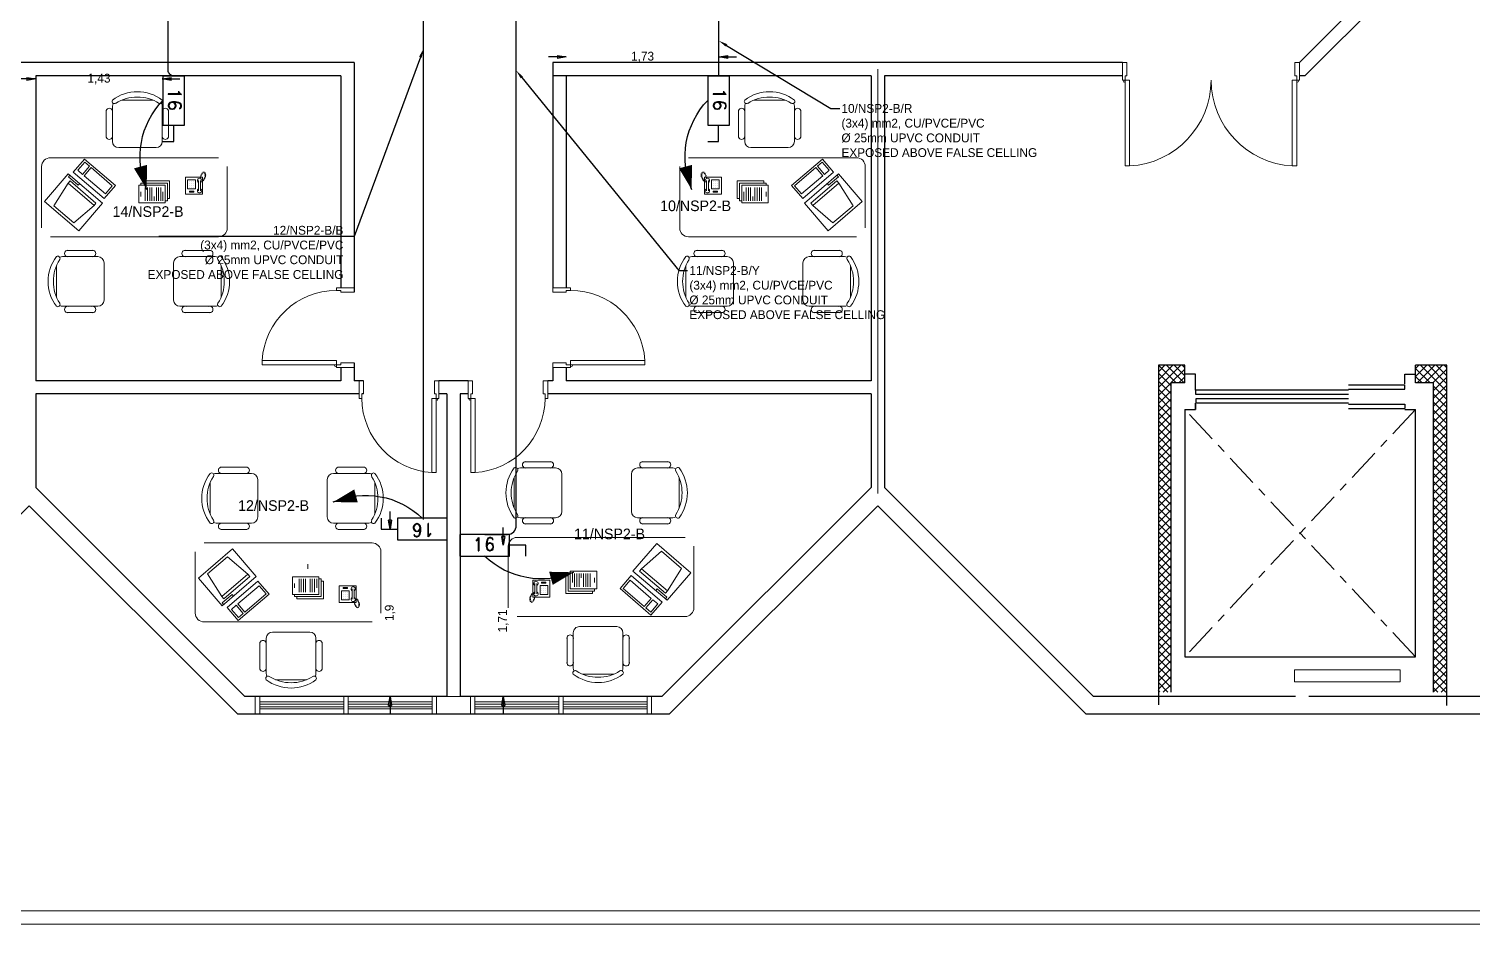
# Model space of a CAD drawing. Extents: x -15 to 163, y 313 to 399.
# Drawn here: x 75 to 91.32, y 336.52 to 346.66 of the extents above; entities that cross this region are included whole.
import ezdxf
from ezdxf import colors
from ezdxf.entities.mleader import LeaderData, LeaderLine
from ezdxf.enums import TextEntityAlignment as Align
from ezdxf.math import Vec2, Vec3

# ---------------------------------------------------------------- set-up
doc = ezdxf.new("R2010")
doc.units = 0
doc.header["$LTSCALE"] = 0.15
doc.linetypes.add('CENTERX2', pattern=[4, 2.5, -0.5, 0.5, -0.5])
doc.layers.get('0').update_dxf_attribs({"color": 252})
doc.layers.get('Defpoints').update_dxf_attribs({"color": 252})
for name, color, linetype in [('0 BDH', 252, 'Continuous'), ('0 CABLE TRAY', 252, 'Continuous'), ('0 DISCON', 252, 'Continuous'), ('0 sockets', 252, 'Continuous'), ('AUTOINCR', 7, 'Continuous'), ('d1', 252, 'Continuous'), ('E-SWIT-AIR', 6, 'Continuous'), ('TEXT', 3, 'Continuous')]:
    doc.layers.add(name, color=color, linetype=linetype)
for name, color, linetype, lineweight in [('anal', 252, 'Continuous', 20), ('DOOR', 252, 'Continuous', 20), ('elev', 252, 'Continuous', 9), ('sofa', 252, 'Continuous', 9), ('wall', 252, 'Continuous', 30)]:
    doc.layers.add(name, color=color, linetype=linetype, lineweight=lineweight)
doc.styles.add('ROMAND', font='ROMAND.SHX')
doc.dimstyles.new('ISO-25', dxfattribs={"dimtxt": 0.1, "dimasz": 0.1, "dimexe": 0, "dimexo": 0, "dimtad": 0, "dimtxsty": 'Standard', "dimblk": 'CLOSED', "dimcen": 2.5, "dimse1": 1, "dimse2": 1, "dimclrd": 1, "dimadec": 0, "dimazin": 0, "dimtfac": 1, "dimtix": 1, "dimtofl": 0, "dimtmove": 1, "dimatfit": 0, "dimfxl": 1, "dimarcsym": 0})

# ---------------------------------------------------------------- blocks, each defined once
blk = doc.blocks.new('CHAIR7')
for p, q in [((5.12, 15.04), (17.88, 15.04)), ((0, 9), (0, -9)), ((20, 12), (3, 12)), ((23, -7.44), (23, 7.44)), ((3, -12), (20, -12)), ((5.12, -15), (17.88, -15))]:
    blk.add_line(p, q)
for centre, radius, start, end in [((5.56, 13.54), 1.56, 73.7398, 286.2602), ((17.44, 13.54), 1.56, 253.7398, 106.2602), ((3, 9), 3, 90, 180), ((20, 9), 3, 62.41556, 90), ((22.34, 11.12), 1.1, 53.30994, 212.02741), ((4.82, 0), 19.64, 327.57575, 32.42425), ((7, 0), 20, 323.1301, 36.8699), ((3, -9), 3, 180, 270), ((5.56, -13.5), 1.56, 73.7398, 286.2602), ((17.44, -13.5), 1.56, 253.7398, 106.2602), ((20, -9), 3, 270, 297.58444), ((22.34, -11.12), 1.1, 147.97259, 306.69006)]:
    blk.add_arc(centre, radius, start, end)
blk = doc.blocks.new('RECTANG')
for p, q in [((1, 1), (0, 1)), ((0, 1), (0, 0)), ((1, 0), (1, 1)), ((0, 0), (1, 0))]:
    blk.add_line(p, q)
blk = doc.blocks.new('IBMAT', base_point=(61, 306))
for p, q in [((75, 307), (75, 306)), ((81, 307), (75, 307)), ((81, 306), (81, 307))]:
    blk.add_line(p, q)
at = {"xscale": 21, "yscale": 17, "zscale": 21}
blk.add_blockref('RECTANG', (61, 306), dxfattribs=at)
blk = doc.blocks.new('KEYBOARD', base_point=(60, 294))
for p, xscale, yscale, zscale in [((60, 294), 19, 8, 19), ((61, 295), 13, 5, 13), ((75, 295), 3, 5, 3)]:
    blk.add_blockref('RECTANG', p, dxfattribs=dict(xscale=xscale, yscale=yscale, zscale=zscale))
blk = doc.blocks.new('FNCOMP')
for p, q in [((-6.64, 16.23), (-8.5, 3.5)), ((6.08, 16.23), (-6.64, 16.23)), ((8, 3.5), (6.08, 16.23)), ((-8.5, 3.5), (-8.5, 2.04)), ((8, 3.5), (-8.5, 3.5)), ((-8.5, 2.04), (8, 2.04)), ((8, 2.04), (8, 3.5))]:
    blk.add_line(p, q)
at = {"xscale": 1.033846153846154, "yscale": 1.033846153846154, "zscale": 1.033846153846154}
for name, p in [('IBMAT', (-10.86, 0)), ('KEYBOARD', (-10.05, -10.5))]:
    blk.add_blockref(name, p, dxfattribs=at)
blk = doc.blocks.new('FNPHONE')
for p, q in [((-9.1, 0.22), (-9.7, 0.02)), ((-8.9, 0.62), (-9.5, 0.42)), ((-8.7, 1.02), (-9.3, 0.82)), ((-8.5, 1.42), (-9.1, 1.22)), ((-8.3, 1.82), (-8.9, 1.62)), ((-7.14, 0.56), (-7.5, -0.58)), ((-7.29, 6.54), (-7.29, 1.54)), ((-6.29, 6.54), (-6.29, 1.54)), ((-3.87, 4.85), (-3.87, 4.85)), ((-3.87, 3.91), (-3.87, 3.91)), ((-3.87, 2.97), (-3.87, 2.97)), ((-3.87, 2.03), (-3.87, 2.03)), ((-2.94, 4.85), (-2.94, 4.85)), ((-2.94, 3.91), (-2.94, 3.91)), ((-2.94, 2.97), (-2.94, 2.97)), ((-2.94, 2.03), (-2.94, 2.03)), ((-2, 4.85), (-2, 4.85)), ((-2, 3.91), (-2, 3.91)), ((-2, 2.97), (-2, 2.97)), ((-2, 2.03), (-2, 2.03)), ((-9.3, -0.18), (-9.9, -0.38)), ((-9.3, -0.58), (-9.9, -0.78)), ((-9.3, -0.98), (-9.9, -1.18)), ((-9.3, -1.38), (-9.9, -1.58)), ((-9.1, -1.78), (-9.7, -1.98)), ((-8.9, -2.18), (-9.5, -2.38)), ((-8.43, -2.46), (-9.03, -2.66)), ((-7.9, -1.98), (-8.5, -2.18)), ((-7.7, -1.58), (-8.3, -1.78)), ((-7.5, -1.18), (-8.1, -1.38)), ((-7.3, -0.78), (-7.9, -0.98))]:
    blk.add_line(p, q)
for centre, start, end in [((-6.79, 6.54), 298.49146, 241.50854), ((-6.79, 1.54), 118.49146, 61.50854)]:
    blk.add_arc(centre, 1.05, start, end)
for p, xscale, yscale, zscale in [((-8.21, 0), 8.20528234483245, 8.104073169521023, 8.20528234483245), ((-4.03, 6.72), 2.03125, 0.46875, 2.03125), ((-4.81, 1.25), 3.75, 4.375, 3.75)]:
    blk.add_blockref('RECTANG', p, dxfattribs=dict(xscale=xscale, yscale=yscale, zscale=zscale))
blk = doc.blocks.new('D90')
at = {"layer": 'DOOR'}
for points in [[(0.03, 0.2), (0.03, 1.04), (0.078, 1.04), (0.078, 0.2)], [(0.03, 0.2), (0, 0.2), (0, 0), (0.05, 0), (0.05, 0.15), (0.03, 0.15)], [(0.87, 0.2), (0.9, 0.2), (0.9, 0), (0.85, 0), (0.85, 0.15), (0.87, 0.15)]]:
    blk.add_lwpolyline(points, close=True, dxfattribs=at)
blk.add_circle((0.02, 0.21), 0.01, dxfattribs=at)
blk.add_arc((0.025, 0.197), 0.845, 0.2218, 86.3889, dxfattribs=at)
blk = doc.blocks.new('ARCH')
at = {"layer": 'wall'}
h = blk.add_hatch(dxfattribs=at)
h.set_pattern_fill('ANSI37', color=256, scale=0.02, style=0)
h.set_pattern_definition([(45, (-280.2, 3), (-0.044901281, 0.044901281), []), (135, (-280.2, 3), (-0.044901281, -0.044901281), [])])
h.paths.add_polyline_path([(91.036, 342.849), (90.684, 342.849), (90.684, 342.649), (90.886, 342.649), (90.886, 339.15), (91.036, 339.15)])
h.paths.add_polyline_path([(87.914, 342.649), (88.074, 342.649), (88.074, 342.849), (87.774, 342.849), (87.774, 339.15), (87.914, 339.15)])
at = {"layer": 'anal'}
for p, q in [((84.6, 341.4), (84.6, 346.2)), ((84.6, 346.2), (84.6, 341.4)), ((84.6, 341.4), (84.6, 346.2)), ((84.6, 346.2), (84.6, 341.4)), ((77.558, 339.1), (79.608, 339.1)), ((77.558, 339), (77.558, 339.1)), ((77.558, 339), (77.558, 338.9)), ((77.608, 339.1), (77.608, 338.9)), ((77.608, 339.04), (78.558, 339.04)), ((77.608, 339.015), (78.558, 339.015)), ((77.608, 339), (77.608, 338.9)), ((77.608, 338.985), (78.558, 338.985)), ((77.608, 338.96), (78.558, 338.96)), ((78.558, 339.1), (78.558, 338.9)), ((78.608, 339.1), (78.608, 338.9)), ((78.608, 339.04), (79.558, 339.04)), ((78.608, 339.015), (79.558, 339.015)), ((78.608, 338.985), (79.558, 338.985)), ((78.608, 338.96), (79.558, 338.96)), ((79.558, 339.1), (79.558, 338.9)), ((79.558, 339), (79.558, 338.9)), ((79.608, 339), (79.608, 339.1)), ((79.608, 339), (79.608, 338.9)), ((79.725, 339.1), (79.875, 339.1)), ((79.992, 339), (79.992, 339.1)), ((82.042, 339.1), (79.992, 339.1)), ((79.992, 339), (79.992, 338.9)), ((80.042, 339.1), (80.042, 338.9)), ((80.992, 339.04), (80.042, 339.04)), ((80.992, 339.015), (80.042, 339.015)), ((80.042, 339), (80.042, 338.9)), ((80.992, 338.985), (80.042, 338.985)), ((80.992, 338.96), (80.042, 338.96)), ((80.992, 339.1), (80.992, 338.9)), ((81.042, 339.1), (81.042, 338.9)), ((81.992, 339.04), (81.042, 339.04)), ((81.992, 339.015), (81.042, 339.015)), ((81.992, 338.985), (81.042, 338.985)), ((81.992, 338.96), (81.042, 338.96)), ((81.992, 339.1), (81.992, 338.9)), ((81.992, 339), (81.992, 338.9)), ((82.042, 339), (82.042, 339.1)), ((82.042, 339), (82.042, 338.9)), ((77.558, 338.9), (79.608, 338.9)), ((82.042, 338.9), (79.992, 338.9)), ((96.525, 336.675), (58.125, 336.675)), ((96.675, 336.525), (60, 336.525))]:
    blk.add_line(p, q, dxfattribs=at)
at = {"layer": 'd1', "ltscale": 0.5}
for p, q in [((89.926, 342.569), (88.198, 342.569)), ((88.198, 342.519), (88.198, 342.569)), ((89.924, 342.629), (90.564, 342.629)), ((89.924, 342.579), (90.564, 342.579)), ((90.564, 342.579), (90.564, 342.629)), ((89.926, 342.519), (88.198, 342.519)), ((89.926, 342.469), (88.198, 342.469)), ((88.198, 342.469), (88.198, 342.419)), ((89.926, 342.419), (88.198, 342.419)), ((89.924, 342.409), (90.564, 342.409)), ((90.564, 342.409), (90.564, 342.359)), ((89.924, 342.359), (90.564, 342.359))]:
    blk.add_line(p, q, dxfattribs=at)
at = {"layer": 'd1', "linetype": 'CENTERX2'}
for p, q in [((90.684, 342.349), (88.074, 339.55)), ((90.684, 339.55), (88.074, 342.349))]:
    blk.add_line(p, q, dxfattribs=at)
at = {"layer": 'DOOR'}
for p, q in [((89.369, 346.275), (89.319, 346.275)), ((87.419, 346.125), (87.399, 346.125)), ((89.339, 346.125), (89.319, 346.125))]:
    blk.add_line(p, q, dxfattribs=at)
for points in [[(87.399, 346.075), (87.369, 346.075), (87.369, 346.275), (87.419, 346.275), (87.419, 346.125), (87.399, 346.125)], [(87.399, 346.075), (87.399, 345.105), (87.449, 345.105), (87.449, 346.075)], [(89.339, 346.075), (89.339, 345.105), (89.289, 345.105), (89.289, 346.075)]]:
    blk.add_lwpolyline(points, close=True, dxfattribs=at)
for points in [[(89.319, 346.275), (89.319, 346.125)], [(89.339, 346.125), (89.339, 346.075), (89.369, 346.075), (89.369, 346.275)]]:
    blk.add_lwpolyline(points, dxfattribs=at)
for centre in [(87.389, 346.065), (89.349, 346.065)]:
    blk.add_circle(centre, 0.01, dxfattribs=at)
for centre, start, end in [((87.399, 346.075), 272.9508, 0), ((89.342, 346.075), 180, 267.0492)]:
    blk.add_arc(centre, 0.971, start, end, dxfattribs=at)
at = {"layer": 'elev'}
for p, q in [((89.313, 339.403), (89.313, 339.267)), ((90.511, 339.403), (89.313, 339.403)), ((90.511, 339.267), (90.511, 339.403)), ((89.313, 339.267), (90.511, 339.267))]:
    blk.add_line(p, q, dxfattribs=at)
at = {"layer": 'sofa'}
for p, q in [((77.241, 344.403), (77.241, 345.098)), ((82.359, 344.403), (82.359, 345.098)), ((75.241, 344.303), (77.141, 344.303)), ((84.359, 344.303), (82.459, 344.303)), ((84.359, 344.303), (82.459, 344.303)), ((76.979, 340.839), (78.879, 340.839)), ((80.42, 340.801), (80.42, 340.106)), ((82.42, 340.901), (80.52, 340.901)), ((78.979, 340.739), (78.979, 340.045))]:
    blk.add_line(p, q, dxfattribs=at)
for points in [[(77.141, 345.198), (75.241, 345.198, 0.414214), (75.141, 345.098), (75.141, 344.403)], [(82.459, 345.198), (84.359, 345.198, -0.414214), (84.459, 345.098), (84.459, 344.403)], [(80.52, 340.006), (82.42, 340.006, 0.414214), (82.52, 340.106), (82.52, 340.801)], [(78.879, 339.945), (76.979, 339.945, -0.414214), (76.879, 340.045), (76.879, 340.739)]]:
    blk.add_lwpolyline(points, format="xyb", dxfattribs=at)
for points in [[(76.239, 344.686), (76.539, 344.686), (76.539, 344.886), (76.239, 344.886), (76.239, 344.686)], [(76.539, 344.711), (76.564, 344.711), (76.564, 344.911), (76.264, 344.911), (76.264, 344.886)], [(76.564, 344.736), (76.589, 344.736), (76.589, 344.936), (76.289, 344.936), (76.289, 344.911)], [(76.314, 344.711), (76.314, 344.861)], [(76.339, 344.711), (76.339, 344.861)], [(76.364, 344.711), (76.364, 344.861)], [(76.389, 344.711), (76.389, 344.861)], [(76.439, 344.711), (76.439, 344.861)], [(76.464, 344.711), (76.464, 344.861)], [(76.489, 344.711), (76.489, 344.861)], [(83.036, 344.736), (83.011, 344.736), (83.011, 344.936), (83.311, 344.936), (83.311, 344.911)], [(83.061, 344.711), (83.036, 344.711), (83.036, 344.911), (83.336, 344.911), (83.336, 344.886)], [(83.361, 344.686), (83.061, 344.686), (83.061, 344.886), (83.361, 344.886), (83.361, 344.686)], [(83.111, 344.711), (83.111, 344.861)], [(83.136, 344.711), (83.136, 344.861)], [(83.161, 344.711), (83.161, 344.861)], [(83.211, 344.711), (83.211, 344.861)], [(83.236, 344.711), (83.236, 344.861)], [(83.261, 344.711), (83.261, 344.861)], [(83.286, 344.711), (83.286, 344.861)], [(76.264, 344.761), (76.264, 344.811)], [(76.414, 344.711), (76.414, 344.761)], [(76.514, 344.711), (76.514, 344.811)], [(83.086, 344.711), (83.086, 344.811)], [(83.186, 344.711), (83.186, 344.761)], [(83.336, 344.761), (83.336, 344.811)], [(78.153, 340.597), (78.153, 340.547)], [(77.978, 340.456), (78.278, 340.456), (78.278, 340.256), (77.978, 340.256), (77.978, 340.456)], [(78.278, 340.431), (78.303, 340.431), (78.303, 340.231), (78.003, 340.231), (78.003, 340.256)], [(78.053, 340.431), (78.053, 340.281)], [(78.078, 340.431), (78.078, 340.281)], [(78.103, 340.431), (78.103, 340.281)], [(78.128, 340.431), (78.128, 340.281)], [(78.178, 340.431), (78.178, 340.281)], [(78.203, 340.431), (78.203, 340.281)], [(78.228, 340.431), (78.228, 340.281)], [(78.253, 340.431), (78.253, 340.331)], [(81.096, 340.468), (81.071, 340.468), (81.071, 340.268), (81.371, 340.268), (81.371, 340.293)], [(81.121, 340.493), (81.096, 340.493), (81.096, 340.293), (81.396, 340.293), (81.396, 340.318)], [(81.421, 340.518), (81.121, 340.518), (81.121, 340.318), (81.421, 340.318), (81.421, 340.518)], [(81.146, 340.493), (81.146, 340.393)], [(81.171, 340.493), (81.171, 340.343)], [(81.196, 340.493), (81.196, 340.343)], [(81.221, 340.493), (81.221, 340.343)], [(81.246, 340.493), (81.246, 340.443)], [(81.271, 340.493), (81.271, 340.343)], [(81.296, 340.493), (81.296, 340.343)], [(81.321, 340.493), (81.321, 340.343)], [(81.346, 340.493), (81.346, 340.343)], [(81.396, 340.443), (81.396, 340.393)], [(78.003, 340.381), (78.003, 340.331)], [(78.303, 340.406), (78.328, 340.406), (78.328, 340.206), (78.028, 340.206), (78.028, 340.231)]]:
    blk.add_lwpolyline(points, dxfattribs=at)
for centre, start, end in [((77.141, 344.403), 270, 0), ((82.459, 344.403), 180, 270), ((82.459, 344.403), 180, 270), ((78.879, 340.739), 0, 90), ((80.52, 340.801), 90, 180)]:
    blk.add_arc(centre, 0.1, start, end, dxfattribs=at)
at = {"layer": 'wall'}
for p, q in [((91.676, 348.582), (89.369, 346.275)), ((91.782, 348.476), (89.431, 346.125)), ((78.675, 346.275), (71.325, 346.275)), ((78.675, 346.275), (78.675, 343.676)), ((86.925, 346.275), (80.925, 346.275)), ((80.925, 346.275), (80.925, 343.726)), ((87.369, 346.275), (86.4, 346.275)), ((78.525, 346.125), (75.075, 346.125)), ((75.075, 346.125), (75.075, 342.675)), ((78.525, 346.125), (78.525, 343.726)), ((84.525, 346.125), (80.925, 346.125)), ((81.075, 346.125), (81.075, 343.726)), ((84.525, 346.125), (84.525, 342.675)), ((84.675, 346.125), (84.675, 342.675)), ((87.369, 346.125), (84.675, 346.125)), ((87.369, 346.125), (86.4, 346.125)), ((89.431, 346.125), (89.369, 346.125)), ((78.675, 342.876), (78.675, 342.675)), ((78.525, 342.826), (78.525, 342.675)), ((80.925, 342.826), (80.925, 342.675)), ((81.075, 342.826), (81.075, 342.675)), ((88.074, 342.849), (87.774, 342.849)), ((87.774, 342.849), (87.774, 339.005)), ((88.074, 342.649), (88.074, 342.849)), ((88.194, 342.749), (88.074, 342.749)), ((88.194, 342.569), (88.194, 342.749)), ((90.564, 342.639), (90.564, 342.749)), ((90.564, 342.749), (90.684, 342.749)), ((90.684, 342.649), (90.684, 342.849)), ((90.684, 342.649), (90.684, 342.849)), ((91.036, 342.849), (90.684, 342.849)), ((91.036, 342.849), (90.684, 342.849)), ((91.036, 339), (91.036, 342.849)), ((78.525, 342.675), (75.075, 342.675)), ((78.784, 342.675), (78.675, 342.675)), ((79.966, 342.675), (79.634, 342.675)), ((80.925, 342.675), (80.866, 342.675)), ((84.525, 342.675), (81.075, 342.675)), ((84.675, 342.689), (84.675, 341.466)), ((87.914, 342.649), (87.914, 339.15)), ((88.074, 342.649), (87.914, 342.649)), ((90.888, 342.649), (90.684, 342.649)), ((90.886, 342.649), (90.684, 342.649)), ((90.886, 339.15), (90.886, 342.649)), ((75.075, 342.525), (75.075, 341.466)), ((78.734, 342.525), (75.075, 342.525)), ((78.784, 342.525), (78.764, 342.525)), ((79.725, 342.525), (79.634, 342.525)), ((79.725, 342.525), (79.725, 339.1)), ((79.875, 342.525), (79.875, 339.1)), ((79.966, 342.525), (79.875, 342.525)), ((84.525, 342.525), (80.866, 342.525)), ((84.525, 342.525), (84.525, 341.466)), ((88.194, 342.349), (88.194, 342.42)), ((88.194, 342.409), (88.194, 342.349)), ((88.074, 342.349), (88.074, 339.55)), ((88.074, 342.349), (88.194, 342.349)), ((90.564, 342.349), (90.684, 342.349)), ((90.684, 339.55), (90.684, 342.349)), ((77.441, 339.1), (75.075, 341.466)), ((84.525, 341.466), (82.159, 339.1)), ((87.041, 339.1), (84.675, 341.466)), ((75, 341.259), (72.641, 338.9)), ((77.359, 338.9), (75, 341.259)), ((84.6, 341.259), (82.241, 338.9)), ((86.959, 338.9), (84.6, 341.259)), ((88.074, 339.55), (90.684, 339.55)), ((79.725, 339.1), (77.441, 339.1)), ((79.725, 339.1), (77.441, 339.1)), ((82.159, 339.1), (79.875, 339.1)), ((82.159, 339.1), (79.875, 339.1)), ((89.325, 339.1), (87.041, 339.1)), ((91.759, 339.1), (89.475, 339.1)), ((82.241, 338.9), (77.359, 338.9)), ((82.241, 338.9), (77.359, 338.9)), ((91.841, 338.9), (86.959, 338.9))]:
    blk.add_line(p, q, dxfattribs=at)
at = {"layer": 'DOOR'}
for p, rotation in [((78.675, 342.826), 90), ((79.634, 342.675), 180)]:
    blk.add_blockref('D90', p, dxfattribs=dict(at, rotation=rotation))
at = {"layer": 'DOOR', "xscale": -1}
for p, rotation in [((80.925, 342.826), 270), ((79.966, 342.675), 180)]:
    blk.add_blockref('D90', p, dxfattribs=dict(at, rotation=rotation))
at = {"layer": 'sofa'}
for name, p, xscale, yscale, zscale, rotation in [('CHAIR7', (76.224, 345.312), 0.0234375, 0.0234375, 0.0234375, 90), ('CHAIR7', (83.376, 345.312), -0.0234375, 0.0234375, 0.0234375, 270), ('FNCOMP', (75.636, 344.85), 0.02343749999997079, 0.02343749999997079, 0.02343749999997079, 139.3987053547845), ('FNCOMP', (83.964, 344.85), -0.02343749999997079, 0.0234375, 0.0234375, 220.6012946452155), ('FNPHONE', (76.768, 344.977), 0.0234375, 0.0234375, 0.0234375, 180), ('FNPHONE', (82.832, 344.977), -0.0234375, 0.0234375, 0.0234375, 180), ('CHAIR7', (75.847, 343.798), 0.0234375, 0.0234375, 0.0234375, 180), ('CHAIR7', (76.634, 343.798), -0.0234375, 0.0234375, 0.0234375, 180), ('CHAIR7', (82.966, 343.798), 0.0234375, 0.0234375, 0.0234375, 180), ('CHAIR7', (83.753, 343.798), -0.0234375, 0.0234375, 0.0234375, 180), ('FNCOMP', (77.375, 340.293), -0.02343749999997079, 0.0234375, 0.0234375, 40.60129464521547), ('FNCOMP', (82.024, 340.355), 0.02343749999997079, 0.02343749999997079, 0.02343749999997079, 319.3987053547845), ('CHAIR7', (77.963, 339.83), -0.0234375, 0.0234375, 0.0234375, 90), ('CHAIR7', (81.436, 339.892), 0.0234375, 0.0234375, 0.0234375, 270)]:
    blk.add_blockref(name, p, dxfattribs=dict(at, xscale=xscale, yscale=yscale, zscale=zscale, rotation=rotation))
at = {"layer": 'sofa', "yscale": 0.0234375, "zscale": 0.0234375}
for name, p, xscale in [('CHAIR7', (81.026, 341.406), -0.0234375), ('CHAIR7', (81.813, 341.406), 0.0234375), ('CHAIR7', (77.586, 341.344), -0.0234375), ('CHAIR7', (78.373, 341.344), 0.0234375), ('FNPHONE', (80.892, 340.227), 0.0234375), ('FNPHONE', (78.507, 340.165), -0.0234375)]:
    blk.add_blockref(name, p, dxfattribs=dict(at, xscale=xscale))
blk = doc.blocks.new('DISCON 16 A')
at = {"layer": 'E-SWIT-AIR'}
for p, q in [((0.2785, 0.0619), (0, 0.0619)), ((0, -0.0619), (0, 0.0619)), ((0.2785, -0.0619), (0.2785, 0.0619)), ((0.3713, 0), (0.2785, 0)), ((0.3713, -0.0619), (0.3713, 0)), ((0, -0.0619), (0.2785, -0.0619))]:
    blk.add_line(p, q, dxfattribs=at)
at = {"layer": '0 DISCON', "color": 6, "linetype": 'ByBlock', "insert": (0.0707, 0.0433), "char_height": 0.075, "width": 0.110714, "attachment_point": 1, "style": 'ROMAND'}
blk.add_mtext('16', dxfattribs=at)
blk = doc.blocks.new('*U44')
at = {"transparency": 33554687}
blk.add_line((-558, 71), (-626, 130), dxfattribs=at)
blk.add_lwpolyline([(-626, 130, 0, 96, 0), (-493, 30, 96, 96, 0)], format="xyseb", dxfattribs=at)
at = {"ltscale": 0.2, "transparency": 33554687}
blk.add_arc((-214, 542), 583, 225.0509, 291.5678, dxfattribs=at)
blk = doc.blocks.new('N')
at = {"layer": 'TEXT', "transparency": 33554687, "xscale": -0.0016, "yscale": 0.0016, "zscale": 0.0016, "rotation": 68.01807446485657}
blk.add_blockref('*U44', (0, 0), dxfattribs=at)
blk = doc.blocks.new('_Closed')
at = {"color": 0, "linetype": 'ByBlock', "lineweight": -2}
for p, q in [((-1, 0.17), (0, 0)), ((-1, 0.17), (-1, -0.17)), ((0, 0), (-1, -0.17)), ((0, 0), (-1, 0))]:
    blk.add_line(p, q, dxfattribs=at)
blk = doc.blocks.new('*D115')
at = {"layer": '0 CABLE TRAY', "color": 1, "linetype": 'ByBlock', "lineweight": -2, "transparency": 16777216}
for p, q in [((74.975, 346.089), (74.875, 346.089)), ((76.606, 346.089), (76.706, 346.089))]:
    blk.add_line(p, q, dxfattribs=at)
at = {"layer": 'Defpoints', "color": 0, "linetype": 'ByBlock', "transparency": 16777216}
for p in [(75.075, 346.089), (75.075, 345.851), (76.506, 345.851)]:
    blk.add_point(p, dxfattribs=at)
at = {"layer": '0 CABLE TRAY', "color": 1, "linetype": 'ByBlock', "lineweight": -2, "transparency": 16777216, "xscale": 0.1, "yscale": 0.1, "zscale": 0.1}
blk.add_blockref('_Closed', (75.075, 346.089), dxfattribs=at)
at = {"layer": '0 CABLE TRAY', "color": 1, "linetype": 'ByBlock', "lineweight": -2, "transparency": 16777216, "xscale": 0.1, "yscale": 0.1, "zscale": 0.1, "rotation": 180}
blk.add_blockref('_Closed', (76.506, 346.089), dxfattribs=at)
at = {"layer": '0 CABLE TRAY', "color": 0, "linetype": 'ByBlock', "transparency": 16777216, "insert": (75.79, 346.089), "char_height": 0.1, "attachment_point": 5}
blk.add_mtext('1,43', dxfattribs=at)
blk = doc.blocks.new('*D116')
at = {"layer": '0 CABLE TRAY', "color": 1, "linetype": 'ByBlock', "lineweight": -2, "transparency": 16777216}
for p, q in [((79.083, 341.096), (79.083, 341.196)), ((79.083, 339), (79.083, 338.9))]:
    blk.add_line(p, q, dxfattribs=at)
at = {"layer": 'Defpoints', "color": 0, "linetype": 'ByBlock', "transparency": 16777216}
for p in [(79.725, 340.996), (79.083, 339.1), (79.725, 339.1)]:
    blk.add_point(p, dxfattribs=at)
at = {"layer": '0 CABLE TRAY', "color": 1, "linetype": 'ByBlock', "lineweight": -2, "transparency": 16777216, "xscale": 0.1, "yscale": 0.1, "zscale": 0.1}
for p, rotation in [((79.083, 340.996), 270), ((79.083, 339.1), 90)]:
    blk.add_blockref('_Closed', p, dxfattribs=dict(at, rotation=rotation))
at = {"layer": '0 CABLE TRAY', "color": 0, "linetype": 'ByBlock', "transparency": 16777216, "insert": (79.083, 340.048), "char_height": 0.1, "attachment_point": 5, "rotation": 90}
blk.add_mtext('1,9', dxfattribs=at)
blk = doc.blocks.new('*D117')
at = {"layer": '0 CABLE TRAY', "color": 1, "linetype": 'ByBlock', "lineweight": -2, "transparency": 16777216}
for p, q in [((80.364, 340.912), (80.364, 341.012)), ((80.364, 339), (80.364, 338.9))]:
    blk.add_line(p, q, dxfattribs=at)
at = {"layer": 'Defpoints', "color": 0, "linetype": 'ByBlock', "transparency": 16777216}
for p in [(79.875, 340.812), (79.875, 339.1), (80.364, 339.1)]:
    blk.add_point(p, dxfattribs=at)
at = {"layer": '0 CABLE TRAY', "color": 1, "linetype": 'ByBlock', "lineweight": -2, "transparency": 16777216, "xscale": 0.1, "yscale": 0.1, "zscale": 0.1}
for p, rotation in [((80.364, 340.812), 270), ((80.364, 339.1), 90)]:
    blk.add_blockref('_Closed', p, dxfattribs=dict(at, rotation=rotation))
at = {"layer": '0 CABLE TRAY', "color": 0, "linetype": 'ByBlock', "transparency": 16777216, "insert": (80.364, 339.956), "char_height": 0.1, "attachment_point": 5, "rotation": 90}
blk.add_mtext('1,71', dxfattribs=at)
blk = doc.blocks.new('*D118')
at = {"layer": '0 CABLE TRAY', "color": 1, "linetype": 'ByBlock', "lineweight": -2, "transparency": 16777216}
for p, q in [((80.975, 346.338), (80.875, 346.338)), ((82.903, 346.338), (83.003, 346.338))]:
    blk.add_line(p, q, dxfattribs=at)
at = {"layer": 'Defpoints', "color": 0, "linetype": 'ByBlock', "transparency": 16777216}
for p in [(81.075, 346.338), (81.075, 346.125), (82.803, 346.125)]:
    blk.add_point(p, dxfattribs=at)
at = {"layer": '0 CABLE TRAY', "color": 1, "linetype": 'ByBlock', "lineweight": -2, "transparency": 16777216, "xscale": 0.1, "yscale": 0.1, "zscale": 0.1}
blk.add_blockref('_Closed', (81.075, 346.338), dxfattribs=at)
at = {"layer": '0 CABLE TRAY', "color": 1, "linetype": 'ByBlock', "lineweight": -2, "transparency": 16777216, "xscale": 0.1, "yscale": 0.1, "zscale": 0.1, "rotation": 180}
blk.add_blockref('_Closed', (82.803, 346.338), dxfattribs=at)
at = {"layer": '0 CABLE TRAY', "color": 0, "linetype": 'ByBlock', "transparency": 16777216, "insert": (81.939, 346.338), "char_height": 0.1, "attachment_point": 5}
blk.add_mtext('1,73', dxfattribs=at)

msp = doc.modelspace()

# ---------------------------------------------------------------- linework, layer by layer
at = {"layer": '0 sockets', "color": 6, "linetype": 'ByBlock'}
for points in [[(76.635, 346.125), (76.634, 346.125, -0.414214), (76.572, 346.188), (76.572, 347.395)], [(79.461, 341.106), (79.461, 347.295, 0.414214), (79.361, 347.395), (79.299, 347.395)], [(80.153, 340.936), (80.411, 340.936, 0.414214), (80.511, 341.036), (80.511, 347.395)]]:
    msp.add_lwpolyline(points, format="xyb", dxfattribs=at)
msp.add_lwpolyline([(82.803, 346.125), (82.803, 347.395)], dxfattribs=at)

# ---------------------------------------------------------------- block references
at = {"layer": '0 BDH', "color": 6, "linetype": 'ByBlock'}
for p, rotation in [((76.511, 345.847), 180), ((82.676, 345.847), 180), ((79.447, 341.12), 90), ((80.153, 340.689), 270)]:
    msp.add_blockref('N', p, dxfattribs=dict(at, rotation=rotation))
at = {"layer": '0 DISCON', "color": 6, "linetype": 'ByBlock', "xscale": 2, "yscale": 2, "zscale": 2}
for p, rotation in [((76.635, 346.125), 270), ((82.8, 346.125), 270), ((79.725, 340.996), 180)]:
    msp.add_blockref('DISCON 16 A', p, dxfattribs=dict(at, rotation=rotation))
msp.add_blockref('DISCON 16 A', (79.875, 340.812), dxfattribs=at)
at = {"layer": '0 sockets', "color": 3}
msp.add_blockref('ARCH', (0, 0), dxfattribs=at)

# ---------------------------------------------------------------- texts
at = {"layer": 'AUTOINCR', "color": 4, "linetype": 'ByBlock'}
for s, p in [('10/NSP2-B', (82.138, 344.558)), ('14/NSP2-B', (75.944, 344.493)), ('12/NSP2-B', (77.364, 341.166)), ('11/NSP2-B', (81.164, 340.845))]:
    msp.add_text(s, height=0.12, dxfattribs=at).set_placement(p, align=Align.BOTTOM_LEFT)

# ---------------------------------------------------------------- dimensions: what is measured, and where the dimension line sits
at = {"layer": '0 CABLE TRAY', "color": 6, "linetype": 'ByBlock'}
for base, p1, p2, picture, middle in [((81.075, 346.338), (82.803, 346.125), (81.075, 346.125), '*D118', (81.939, 346.338)), ((75.075, 346.089), (76.506, 345.851), (75.075, 345.851), '*D115', (75.79, 346.089))]:
    dim = msp.add_linear_dim(base=base, p1=p1, p2=p2, dimstyle='ISO-25', dxfattribs=at)
    dim.commit()
    dim.dimension.update_dxf_attribs({"geometry": picture, "text_midpoint": middle})
for base, p1, p2, picture, middle in [((79.083, 339.1), (79.725, 340.996), (79.725, 339.1), '*D116', (79.083, 340.048)), ((80.364, 339.1), (79.875, 340.812), (79.875, 339.1), '*D117', (80.364, 339.956))]:
    dim = msp.add_linear_dim(base=base, p1=p1, p2=p2, angle=90, dimstyle='ISO-25', dxfattribs=at)
    dim.commit()
    dim.dimension.update_dxf_attribs({"geometry": picture, "text_midpoint": middle})

# ---------------------------------------------------------------- leaders
ml = msp.add_multileader_mtext('Standard', dxfattribs=at)
ml.set_content('10/NSP2-B/R \\P(3x4) mm2, CU/PVCE/PVC\\P%%C 25mm UPVC CONDUIT\\PEXPOSED ABOVE FALSE CELLING', color=6)
ml.set_leader_properties()
ml.build(insert=Vec2(0, 0))
ml.multileader.update_dxf_attribs({"text_right_attachment_type": 6, "dogleg_length": 0.1, "arrow_head_size": 0.1})
ctx = ml.context
ctx.base_point, ctx.char_height, ctx.arrow_head_size, ctx.landing_gap_size = Vec3(84.169, 345.756), 0.1, 0.1, 0.02
ctx.right_attachment = 6
notes = []
notes.append((ctx, [(0, (1, 1, 0), (84.069, 345.756), (1, 0), 0.1, [(0, [(82.803, 346.521)], 0, [])])]))
ctx.mtext.insert, ctx.mtext.width, ctx.mtext.flow_direction = Vec3(84.189, 345.806), 3.885, 5
ml = msp.add_multileader_mtext('Standard', dxfattribs=at)
ml.set_content('12/NSP2-B/B \\P(3x4) mm2, CU/PVCE/PVC\\P%%C 25mm UPVC CONDUIT\\PEXPOSED ABOVE FALSE CELLING', color=6)
ml.set_leader_properties()
ml.build(insert=Vec2(0, 0))
ml.multileader.update_dxf_attribs({"text_right_attachment_type": 6, "dogleg_length": 0.1, "arrow_head_size": 0.1})
ctx = ml.context
ctx.base_point, ctx.char_height, ctx.arrow_head_size, ctx.landing_gap_size = Vec3(75.868, 344.377), 0.1, 0.1, 0.02
ctx.right_attachment, ctx.text_align_type = 6, 2
notes.append((ctx, [(0, (1, 1, 0), (78.675, 344.307), (-1, 0), 0.1, [(0, [(79.461, 346.43)], 0, [])])]))
ctx.mtext.insert, ctx.mtext.width, ctx.mtext.alignment, ctx.mtext.flow_direction = Vec3(78.555, 344.427), 3.885, 3, 5
ml = msp.add_multileader_mtext('Standard', dxfattribs=at)
ml.set_content('11/NSP2-B/Y \\P(3x4) mm2, CU/PVCE/PVC\\P%%C 25mm UPVC CONDUIT\\PEXPOSED ABOVE FALSE CELLING', color=6)
ml.set_leader_properties()
ml.build(insert=Vec2(0, 0))
ml.multileader.update_dxf_attribs({"text_right_attachment_type": 6, "dogleg_length": 0.1, "arrow_head_size": 0.1})
ctx = ml.context
ctx.base_point, ctx.char_height, ctx.arrow_head_size, ctx.landing_gap_size = Vec3(82.449, 343.922), 0.1, 0.1, 0.02
ctx.right_attachment = 6
notes.append((ctx, [(0, (1, 1, 0), (82.349, 343.922), (1, 0), 0.1, [(0, [(80.511, 346.183)], 0, [])])]))
ctx.mtext.insert, ctx.mtext.width, ctx.mtext.flow_direction = Vec3(82.469, 343.972), 3.885, 5
for ctx, leaders in notes:
    for number, flags, end, landing, length, lines in leaders:
        leader = LeaderData()
        leader.index, (leader.has_last_leader_line, leader.has_dogleg_vector, leader.attachment_direction) = number, flags
        leader.last_leader_point, leader.dogleg_vector, leader.dogleg_length = Vec3(end), Vec3(landing), length
        for number, points, colour, breaks in lines:
            line = LeaderLine()
            line.index, line.vertices, line.color, line.breaks = number, Vec3.list(points), colors.encode_raw_color(colour), breaks
            leader.lines.append(line)
        ctx.leaders.append(leader)

doc.saveas('drawing.dxf')
